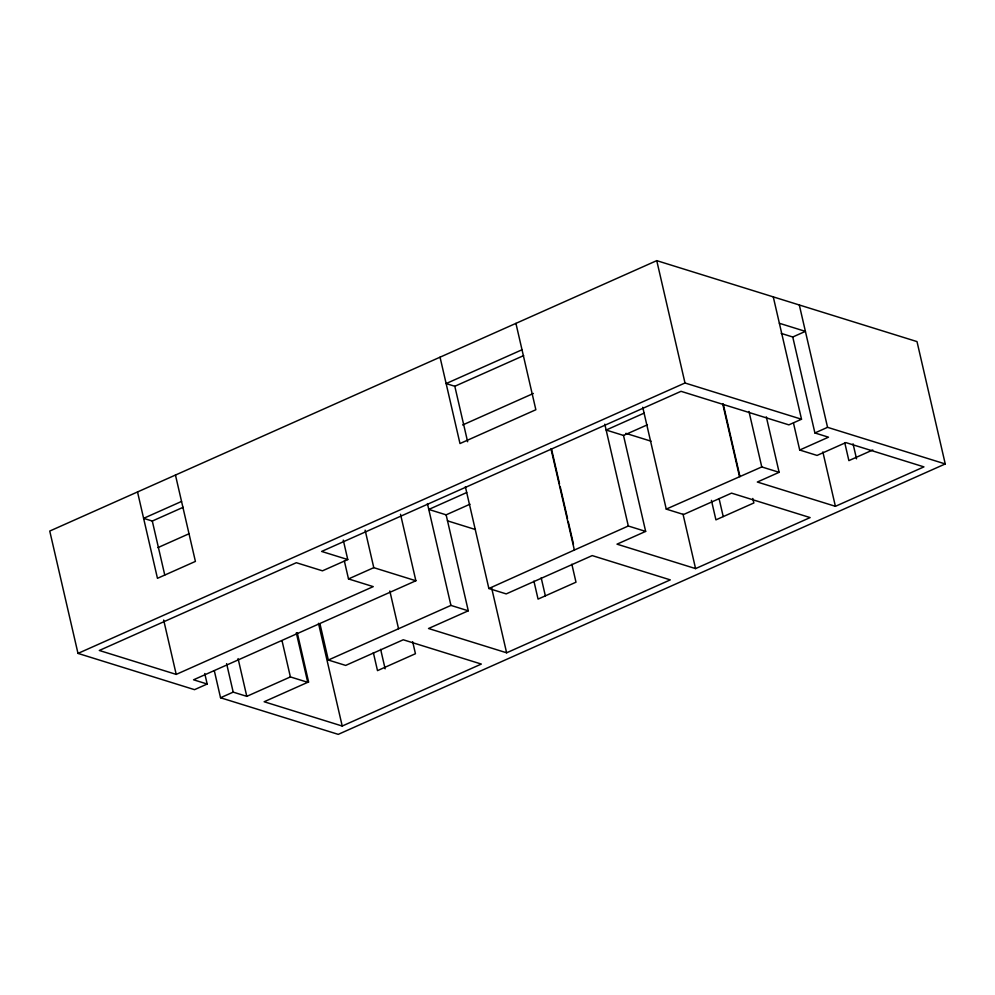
<?xml version="1.0" encoding="UTF-8"?>
<svg xmlns="http://www.w3.org/2000/svg" width="995" height="995" viewBox="0 0 995 995"><rect width="100%" height="100%" fill="white"/><g stroke="black" fill="none" stroke-linecap="round" stroke-linejoin="round"><path stroke-width="1.49" d="M214.323 670.767L220.542 697.756L338.25 734.36L945.25 463.944L917.004 341.596L656.75 260.64L49.75 531.056L77.996 653.404L194.522 689.659L207.171 684.025L204.746 673.528M181.55 501.443L143.616 518.345L152.297 521.044L183.204 507.276M522.014 349.767L446.133 383.572L454.814 386.271L523.656 355.601M157.894 547.623L189.075 533.73M462.625 424.989L533.37 393.473M77.996 653.404L684.995 382.988L801.522 419.231L773.277 296.883M781.187 333.4L792.754 337.006L805.39 331.372L779.371 323.276M644.088 413.136L606.154 430.039L623.504 435.437L647.397 424.803M466.717 492.537L428.783 509.44L446.133 514.838L470.013 504.191M343.263 540.074L347.765 559.563L322.467 570.831L296.336 562.71L99.313 650.469L176.214 674.399L373.237 586.627L348.499 578.928L344.345 560.931M348.499 578.928L373.784 567.66L415.873 580.757L400.525 514.291M415.873 580.757L193.565 679.796L207.171 684.025M801.522 419.231L788.873 424.865L681.028 391.321L321.621 551.441L347.765 559.563M220.542 697.756L233.191 692.122L246.797 696.351L290.391 676.923L307.741 682.321L296.311 632.845M792.754 337.006L814.905 432.962L827.554 427.328L945.25 463.944M550.994 448.832L574.364 550.036L628.305 526.007L645.655 531.405L623.504 435.437M642.745 407.278L666.252 509.104L761.772 466.929L779.122 472.314L766.312 416.843M320.017 624.039L328.325 660.033L450.934 605.408L468.284 610.806L446.133 514.838M465.361 486.679L488.868 588.505L574.364 550.036M793.475 423.037L799.706 450.026L828.499 437.191L814.905 432.962M645.655 531.405L617.012 544.165L695.58 568.605L810.117 517.587L731.549 493.134L683.602 514.502L666.252 509.104M307.741 682.321L264.148 701.749L342.218 726.039L481.319 664.063L403.249 639.773L345.675 665.419L328.325 660.033M468.284 610.806L428.534 628.504L506.617 652.795L670.282 579.874L592.212 555.596L506.219 593.903L488.868 588.505M779.122 472.314L757.332 482.028L835.402 506.318L923.932 466.879L845.85 442.588L817.057 455.424L799.706 450.026M872.777 449.976L848.884 460.623L844.73 442.626M625.818 433.347L651.029 441.183M447.427 520.82L475.423 529.527M853.063 443.832L856.521 458.819M799.308 304.98L827.554 427.328M822.853 451.941L835.402 506.318M748.961 411.445L761.772 466.929M752.829 498.458L753.862 502.96L715.927 519.863L711.425 500.361M723.241 404.119L739.981 476.63M722.743 403.97L739.484 476.481M719.062 498.57L723.216 516.554M656.75 260.64L684.995 382.988M683.03 514.228L695.58 568.605M604.798 424.181L628.305 526.007M551.491 448.994L559.513 483.732M560.21 486.754L567.536 518.47M568.232 521.492L573.468 544.153M571.839 564.202L575.993 582.199L538.059 599.102L533.905 581.105M515.92 323.375L535.857 409.741L459.988 443.546L440.039 357.18M541.193 577.809L545.347 595.806M454.814 386.271L467.625 441.743M491.617 587.846L506.617 652.795M427.427 503.582L450.934 605.408M412.676 641.725L415.437 653.727L377.503 670.63L373.349 652.633M389.829 590.98L398.547 628.74M365.128 530.173L373.784 567.66M380.637 649.337L385.14 668.827M318.499 623.318L342.218 726.039M297.244 632.708L308.661 682.197M282.082 640.942L290.391 676.923M238.079 658.59L246.797 696.351M226.611 663.628L233.191 692.122M175.456 475.05L195.406 561.416L157.459 578.319L137.521 491.953M152.297 521.044L164.76 575.023M163.665 620.022L176.214 674.399"/></g></svg>
